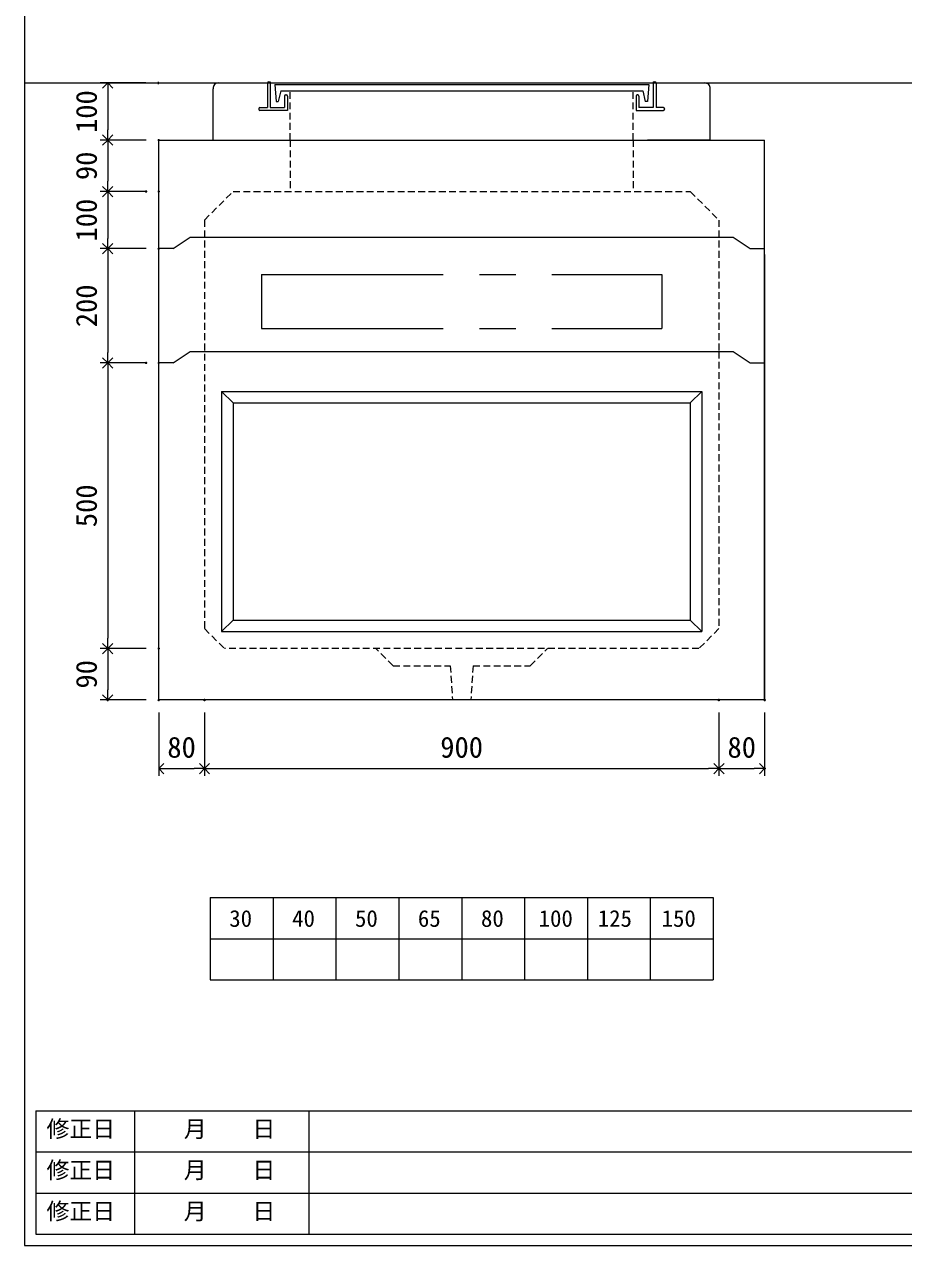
# Model space of a CAD drawing. Units: millimetres, scale not verified. Extents: x -4890 to 4890, y -2536 to 2138.
# Drawn here: x -1230 to 308, y -2137 to 0 of the extents above; entities that cross this region are included whole.
import ezdxf
from ezdxf.enums import TextEntityAlignment as Align

# ---------------------------------------------------------------- set-up
doc = ezdxf.new("R2010")
doc.units = ezdxf.units.MM
doc.header["$LTSCALE"] = 10
doc.header["$PDMODE"] = 32
doc.header["$PDSIZE"] = 2
doc.linetypes.add('DASHED1', pattern=[1.8, 1.2, -0.6])
doc.linetypes.add('USER2', pattern=[50.8, 31.75, -6.35, 6.35, -6.35])
doc.layers.add('0-1_Defpoints', color=7, linetype='Continuous')
for name, color, linetype, lineweight in [('0-2_waku', 7, 'Continuous', 18), ('0-3_gaikei', 7, 'Continuous', 18), ('0-4_kakure', 7, 'DASHED1', 5), ('0-5_sunpou', 7, 'Continuous', 5), ('0-9_uchigawa', 6, 'Continuous', 18), ('0-B_futa', 3, 'Continuous', 18), ('0-C_GL', 4, 'Continuous', 18), ('0-E_文字１', 7, 'Continuous', 18), ('1-3_uchigawa2', 6, 'USER2', 18)]:
    doc.layers.add(name, color=color, linetype=linetype, lineweight=lineweight)
doc.styles.add('ＭＳ ゴシック', font='')
doc.styles.get('ＭＳ ゴシック').set_extended_font_data('MS Gothic')

# ---------------------------------------------------------------- blocks, each defined once
blk = doc.blocks.new('_Open90')
at = {"layer": '0-5_sunpou'}
blk.add_line((0, 0), (-1, 0), dxfattribs=at)
blk.add_lwpolyline([(-0.5, 0.5), (0, 0), (-0.5, -0.5)], dxfattribs=at)
blk = doc.blocks.new('D107')
at = {"layer": '0-1_Defpoints'}
for p in [(452.32, 1774.36), (363, 1274.36), (452.32, 1274.36)]:
    blk.add_point(p, dxfattribs=at)
at = {"layer": '0-5_sunpou'}
for p, q in [((430.32, 1774.36), (350, 1774.36)), ((363, 1756.36), (363, 1292.36)), ((430.32, 1274.36), (350, 1274.36))]:
    blk.add_line(p, q, dxfattribs=at)
at = {"layer": '0-5_sunpou', "xscale": 18, "yscale": 18}
for p, rotation in [((363, 1774.36), 90), ((363, 1274.36), 270)]:
    blk.add_blockref('_Open90', p, dxfattribs=dict(at, rotation=rotation))
at = {"layer": '0-5_sunpou', "style": 'ＭＳ ゴシック'}
blk.add_text('500', height=36.66, rotation=90, dxfattribs=at).set_placement((355, 1486.86), align=Align.BOTTOM_LEFT)
blk = doc.blocks.new('D108')
at = {"layer": '0-1_Defpoints'}
for p in [(452.32, 1274.36), (363, 1184.36), (452.32, 1184.36)]:
    blk.add_point(p, dxfattribs=at)
at = {"layer": '0-5_sunpou'}
for p, q in [((430.32, 1274.36), (350, 1274.36)), ((363, 1256.36), (363, 1202.36)), ((430.32, 1184.36), (350, 1184.36))]:
    blk.add_line(p, q, dxfattribs=at)
at = {"layer": '0-5_sunpou', "xscale": 18, "yscale": 18}
for p, rotation in [((363, 1274.36), 90), ((363, 1184.36), 270)]:
    blk.add_blockref('_Open90', p, dxfattribs=dict(at, rotation=rotation))
at = {"layer": '0-5_sunpou', "style": 'ＭＳ ゴシック'}
blk.add_text('90', height=36.66, rotation=90, dxfattribs=at).set_placement((355, 1204.36), align=Align.BOTTOM_LEFT)
blk = doc.blocks.new('D109')
at = {"layer": '0-1_Defpoints'}
for p in [(452.32, 1184.36), (532.32, 1184.36), (532.32, 1064.33)]:
    blk.add_point(p, dxfattribs=at)
at = {"layer": '0-5_sunpou'}
for p, q in [((452.32, 1162.36), (452.32, 1051.33)), ((532.32, 1162.36), (532.32, 1051.33)), ((470.32, 1064.33), (514.32, 1064.33))]:
    blk.add_line(p, q, dxfattribs=at)
at = {"layer": '0-5_sunpou', "xscale": 18, "yscale": 18, "rotation": 180}
blk.add_blockref('_Open90', (452.32, 1064.33), dxfattribs=at)
at = {"layer": '0-5_sunpou', "xscale": 18, "yscale": 18}
blk.add_blockref('_Open90', (532.32, 1064.33), dxfattribs=at)
at = {"layer": '0-5_sunpou', "style": 'ＭＳ ゴシック'}
blk.add_text('80', height=36.66, dxfattribs=at).set_placement((467.32, 1072.33), align=Align.BOTTOM_LEFT)
blk = doc.blocks.new('D110')
at = {"layer": '0-1_Defpoints'}
for p in [(532.32, 1184.36), (1432.32, 1184.36), (1432.32, 1064.33)]:
    blk.add_point(p, dxfattribs=at)
at = {"layer": '0-5_sunpou'}
for p, q in [((532.32, 1162.36), (532.32, 1051.33)), ((1432.32, 1162.36), (1432.32, 1051.33)), ((550.32, 1064.33), (1414.32, 1064.33))]:
    blk.add_line(p, q, dxfattribs=at)
at = {"layer": '0-5_sunpou', "xscale": 18, "yscale": 18, "rotation": 180}
blk.add_blockref('_Open90', (532.32, 1064.33), dxfattribs=at)
at = {"layer": '0-5_sunpou', "xscale": 18, "yscale": 18}
blk.add_blockref('_Open90', (1432.32, 1064.33), dxfattribs=at)
at = {"layer": '0-5_sunpou', "style": 'ＭＳ ゴシック'}
blk.add_text('900', height=36.66, dxfattribs=at).set_placement((944.82, 1072.33), align=Align.BOTTOM_LEFT)
blk = doc.blocks.new('D111')
at = {"layer": '0-1_Defpoints'}
for p in [(1432.32, 1184.36), (1512.32, 1184.36), (1512.32, 1064.33)]:
    blk.add_point(p, dxfattribs=at)
at = {"layer": '0-5_sunpou'}
for p, q in [((1432.32, 1162.36), (1432.32, 1051.33)), ((1512.32, 1162.36), (1512.32, 1051.33)), ((1450.32, 1064.33), (1494.32, 1064.33))]:
    blk.add_line(p, q, dxfattribs=at)
at = {"layer": '0-5_sunpou', "xscale": 18, "yscale": 18, "rotation": 180}
blk.add_blockref('_Open90', (1432.32, 1064.33), dxfattribs=at)
at = {"layer": '0-5_sunpou', "xscale": 18, "yscale": 18}
blk.add_blockref('_Open90', (1512.32, 1064.33), dxfattribs=at)
at = {"layer": '0-5_sunpou', "style": 'ＭＳ ゴシック'}
blk.add_text('80', height=36.66, dxfattribs=at).set_placement((1447.32, 1072.33), align=Align.BOTTOM_LEFT)
blk = doc.blocks.new('D112')
at = {"layer": '0-1_Defpoints'}
for p in [(451.54, 2264.36), (363, 2164.36), (452.32, 2164.36)]:
    blk.add_point(p, dxfattribs=at)
at = {"layer": '0-5_sunpou'}
for p, q in [((429.54, 2264.36), (350, 2264.36)), ((363, 2246.36), (363, 2182.36)), ((430.32, 2164.36), (350, 2164.36))]:
    blk.add_line(p, q, dxfattribs=at)
at = {"layer": '0-5_sunpou', "xscale": 18, "yscale": 18}
for p, rotation in [((363, 2264.36), 90), ((363, 2164.36), 270)]:
    blk.add_blockref('_Open90', p, dxfattribs=dict(at, rotation=rotation))
at = {"layer": '0-5_sunpou', "style": 'ＭＳ ゴシック'}
blk.add_text('100', height=36.66, rotation=90, dxfattribs=at).set_placement((355, 2176.86), align=Align.BOTTOM_LEFT)
blk = doc.blocks.new('D113')
at = {"layer": '0-1_Defpoints'}
for p in [(452.32, 2164.36), (363, 2074.36), (452.32, 2074.36)]:
    blk.add_point(p, dxfattribs=at)
at = {"layer": '0-5_sunpou'}
for p, q in [((430.32, 2164.36), (350, 2164.36)), ((363, 2146.36), (363, 2092.36)), ((430.32, 2074.36), (350, 2074.36))]:
    blk.add_line(p, q, dxfattribs=at)
at = {"layer": '0-5_sunpou', "xscale": 18, "yscale": 18}
for p, rotation in [((363, 2164.36), 90), ((363, 2074.36), 270)]:
    blk.add_blockref('_Open90', p, dxfattribs=dict(at, rotation=rotation))
at = {"layer": '0-5_sunpou', "style": 'ＭＳ ゴシック'}
blk.add_text('90', height=36.66, rotation=90, dxfattribs=at).set_placement((355, 2094.36), align=Align.BOTTOM_LEFT)
blk = doc.blocks.new('D114')
at = {"layer": '0-1_Defpoints'}
for p in [(430.32, 2074.36), (363, 1974.36), (452.32, 1974.36)]:
    blk.add_point(p, dxfattribs=at)
at = {"layer": '0-5_sunpou'}
for p, q in [((408.32, 2074.36), (350, 2074.36)), ((363, 2056.36), (363, 1992.36)), ((430.32, 1974.36), (350, 1974.36))]:
    blk.add_line(p, q, dxfattribs=at)
at = {"layer": '0-5_sunpou', "xscale": 18, "yscale": 18}
for p, rotation in [((363, 2074.36), 90), ((363, 1974.36), 270)]:
    blk.add_blockref('_Open90', p, dxfattribs=dict(at, rotation=rotation))
at = {"layer": '0-5_sunpou', "style": 'ＭＳ ゴシック'}
blk.add_text('100', height=36.66, rotation=90, dxfattribs=at).set_placement((355, 1986.86), align=Align.BOTTOM_LEFT)
blk = doc.blocks.new('D115')
at = {"layer": '0-1_Defpoints'}
for p in [(452.32, 1974.36), (363, 1774.36), (430.32, 1774.36)]:
    blk.add_point(p, dxfattribs=at)
at = {"layer": '0-5_sunpou'}
for p, q in [((430.32, 1974.36), (350, 1974.36)), ((363, 1956.36), (363, 1792.36)), ((408.32, 1774.36), (350, 1774.36))]:
    blk.add_line(p, q, dxfattribs=at)
at = {"layer": '0-5_sunpou', "xscale": 18, "yscale": 18}
for p, rotation in [((363, 1974.36), 90), ((363, 1774.36), 270)]:
    blk.add_blockref('_Open90', p, dxfattribs=dict(at, rotation=rotation))
at = {"layer": '0-5_sunpou', "style": 'ＭＳ ゴシック'}
blk.add_text('200', height=36.66, rotation=90, dxfattribs=at).set_placement((355, 1836.86), align=Align.BOTTOM_LEFT)

msp = doc.modelspace()

# ---------------------------------------------------------------- linework, layer by layer
at = {"layer": '0-2_waku'}
for p, q in [((-1229.99, 2137.62), (-1229.99, -2137.38)), ((-904.99, -1528.38), (-24.99, -1528.38)), ((-904.99, -1528.38), (-904.99, -1672.38)), ((-904.99, -1528.38), (-904.99, -1672.38)), ((-904.99, -1528.38), (-904.99, -1672.38)), ((-904.99, -1528.38), (-904.99, -1672.38)), ((-794.99, -1528.38), (-794.99, -1672.38)), ((-684.99, -1528.38), (-684.99, -1672.38)), ((-684.99, -1528.38), (-684.99, -1672.38)), ((-574.99, -1528.38), (-574.99, -1672.38)), ((-464.99, -1528.38), (-464.99, -1672.38)), ((-354.99, -1528.38), (-354.99, -1672.38)), ((-244.99, -1528.38), (-244.99, -1672.38)), ((-134.99, -1528.38), (-134.99, -1672.38)), ((-24.99, -1528.38), (-24.99, -1672.38)), ((-904.99, -1600.38), (-24.99, -1600.38)), ((-904.99, -1672.38), (-24.99, -1672.38)), ((-1209.99, -1901.38), (-1209.99, -2117.38)), ((-1209.99, -1901.38), (818.01, -1901.38)), ((-1037.49, -1901.38), (-1037.49, -2117.38)), ((-732.49, -1901.38), (-732.49, -2117.38)), ((-732.49, -1901.38), (-732.49, -2117.38)), ((-1209.99, -1973.38), (818.01, -1973.38)), ((-1209.99, -2045.38), (530.01, -2045.38)), ((-1229.99, -2137.38), (4890.01, -2137.38)), ((-1229.99, -2137.38), (4890.01, -2137.38)), ((-1209.99, -2117.38), (818.01, -2117.38))]:
    msp.add_line(p, q, dxfattribs=at)
at = {"layer": '0-3_gaikei'}
for p, q in [((-889.99, -102.38), (-804.99, -102.38)), ((-124.99, -102.38), (-39.99, -102.38)), ((-899.99, -202.38), (-899.99, -112.38)), ((-29.99, -202.38), (-29.99, -112.38)), ((-994.99, -202.38), (65.01, -202.38)), ((-994.99, -1182.38), (-994.99, -202.38)), ((-899.99, -202.38), (-789.99, -202.38)), ((-899.99, -202.38), (-789.99, -202.38)), ((-899.99, -202.38), (-789.99, -202.38)), ((-864.99, -202.38), (-64.99, -202.38)), ((-864.99, -202.38), (-64.99, -202.38)), ((-29.99, -202.38), (-139.99, -202.38)), ((-29.99, -202.38), (-139.99, -202.38)), ((65.01, -1182.38), (65.01, -202.38)), ((-969.99, -392.38), (-939.99, -372.38)), ((-939.99, -372.38), (10.01, -372.38)), ((10.01, -372.38), (40.01, -392.38)), ((-969.99, -392.38), (-994.99, -392.38)), ((40.01, -392.38), (65.01, -392.38)), ((65.01, -402.38), (65.01, -1182.38)), ((-969.99, -592.38), (-939.99, -572.38)), ((-939.99, -572.38), (10.01, -572.38)), ((10.01, -572.38), (40.01, -592.38)), ((-969.99, -592.38), (-994.99, -592.38)), ((40.01, -592.38), (65.01, -592.38)), ((65.01, -1182.38), (-994.99, -1182.38))]:
    msp.add_line(p, q, dxfattribs=at)
for centre, radius, start, end in [((-890.57, -111.8), 9.44, 86.47383, 183.52617), ((-39.66, -112.05), 9.68, 358.04251, 91.95749)]:
    msp.add_arc(centre, radius, start, end, dxfattribs=at)
at = {"layer": '0-4_kakure'}
for p, q in [((-764.99, -202.38), (-764.99, -115.88)), ((-164.99, -202.38), (-164.99, -115.88)), ((-764.99, -202.38), (-764.99, -292.38)), ((-164.99, -202.38), (-164.99, -292.38)), ((-914.99, -342.38), (-864.99, -292.38)), ((-864.99, -292.38), (-64.99, -292.38)), ((-864.99, -292.38), (-64.99, -292.38)), ((-64.99, -292.38), (-14.99, -342.38)), ((-914.99, -342.38), (-914.99, -1057.38)), ((-14.99, -342.38), (-14.99, -572.38)), ((-14.99, -572.38), (-14.99, -1057.38)), ((-914.99, -1057.38), (-879.99, -1092.38)), ((-14.99, -1057.38), (-49.99, -1092.38)), ((-49.99, -1092.38), (-879.99, -1092.38)), ((-584.99, -1122.38), (-614.99, -1092.38)), ((-344.99, -1122.38), (-314.99, -1092.38)), ((-584.99, -1122.38), (-484.99, -1122.38)), ((-484.99, -1122.38), (-480.99, -1182.38)), ((-444.99, -1122.38), (-448.99, -1182.38)), ((-444.99, -1122.38), (-344.99, -1122.38))]:
    msp.add_line(p, q, dxfattribs=at)
at = {"layer": '0-9_uchigawa'}
for p, q in [((-884.99, -642.38), (-884.99, -1062.38)), ((-884.99, -642.38), (-464.99, -642.38)), ((-884.99, -642.38), (-864.99, -662.38)), ((-864.99, -662.38), (-864.99, -1042.38)), ((-864.99, -662.38), (-464.99, -662.38)), ((-864.99, -662.38), (-464.99, -662.38)), ((-464.99, -642.38), (-44.99, -642.38)), ((-464.99, -642.38), (-44.99, -642.38)), ((-464.99, -662.38), (-64.99, -662.38)), ((-44.99, -642.38), (-64.99, -662.38)), ((-64.99, -662.38), (-64.99, -1042.38)), ((-44.99, -642.38), (-44.99, -1062.38)), ((-864.99, -1042.38), (-884.99, -1062.38)), ((-864.99, -1042.38), (-464.99, -1042.38)), ((-464.99, -1042.38), (-64.99, -1042.38)), ((-64.99, -1042.38), (-44.99, -1062.38)), ((-884.99, -1062.38), (-464.99, -1062.38)), ((-464.99, -1062.38), (-44.99, -1062.38))]:
    msp.add_line(p, q, dxfattribs=at)
at = {"layer": '0-B_futa'}
for p, q in [((-804.99, -102.38), (-804.99, -145.38)), ((-802.99, -100.38), (-799.99, -100.38)), ((-799.99, -100.38), (-799.99, -145.38)), ((-792.18, -104.88), (-137.85, -104.88)), ((-792.18, -104.88), (-789.69, -134.88)), ((-137.85, -104.88), (-140.1, -134.88)), ((-129.99, -100.38), (-129.99, -145.38)), ((-129.99, -100.38), (-126.99, -100.38)), ((-124.99, -102.38), (-124.99, -145.38)), ((-781.66, -115.88), (-785.98, -134.88)), ((-781.66, -115.88), (-148.32, -115.88)), ((-774.99, -125.38), (-774.99, -145.38)), ((-772.99, -123.38), (-771.99, -123.38)), ((-769.99, -125.38), (-769.99, -150.38)), ((-159.99, -125.38), (-159.99, -150.38)), ((-156.99, -123.38), (-157.99, -123.38)), ((-154.99, -125.38), (-154.99, -145.38)), ((-148.32, -115.88), (-144.01, -134.88)), ((-819.99, -147.38), (-819.99, -148.38)), ((-817.99, -145.38), (-804.99, -145.38)), ((-799.99, -145.38), (-774.99, -145.38)), ((-789.69, -134.88), (-785.98, -134.88)), ((-129.99, -145.38), (-154.99, -145.38)), ((-140.1, -134.88), (-144.01, -134.88)), ((-111.99, -145.38), (-124.99, -145.38)), ((-109.99, -147.38), (-109.99, -148.38)), ((-769.99, -150.38), (-817.99, -150.38)), ((-159.99, -150.38), (-111.99, -150.38))]:
    msp.add_line(p, q, dxfattribs=at)
for centre, start, end in [((-802.99, -102.38), 90, 180), ((-126.99, -102.38), 0, 90), ((-772.99, -125.38), 90, 180), ((-771.99, -125.38), 0, 90), ((-157.99, -125.38), 90, 180), ((-156.99, -125.38), 0, 90), ((-817.99, -147.38), 90, 180), ((-817.99, -148.38), 180, 270), ((-111.99, -147.38), 0, 90), ((-111.99, -148.38), 270, 0)]:
    msp.add_arc(centre, 2, start, end, dxfattribs=at)
at = {"layer": '0-C_GL'}
msp.add_line((-1229.99, -102.38), (4890.01, -102.38), dxfattribs=at)
at = {"layer": '1-3_uchigawa2'}
for p, q in [((-814.99, -437.38), (-114.99, -437.38)), ((-814.99, -437.38), (-814.99, -532.38)), ((-114.99, -437.38), (-114.99, -532.38)), ((-814.99, -532.38), (-114.99, -532.38))]:
    msp.add_line(p, q, dxfattribs=at)

# ---------------------------------------------------------------- block references
at = {"layer": '0-5_sunpou'}
for name in ['D112', 'D113', 'D114', 'D115', 'D107', 'D108', 'D109', 'D110', 'D111']:
    msp.add_blockref(name, (-1447.31, -2366.74), dxfattribs=at)

# ---------------------------------------------------------------- texts
at = {"layer": '0-E_文字１', "style": 'ＭＳ ゴシック'}
for s, p in [('30', (-871.62, -1588.25)), ('40', (-761.62, -1588.25)), ('50', (-651.62, -1588.25)), ('65', (-541.62, -1588.25)), ('80', (-431.21, -1588.25)), ('100', (-330.34, -1588.25)), ('125', (-226.95, -1588.25)), ('150', (-115.19, -1588.25)), ('修正日', (-1191.34, -1956.67)), ('\u3000\u3000月\u3000\u3000日', (-1031.19, -1956.67)), ('修正日', (-1191.34, -2028.67)), ('\u3000\u3000月\u3000\u3000日', (-1031.19, -2028.67)), ('修正日', (-1191.34, -2100.67)), ('\u3000\u3000月\u3000\u3000日', (-1031.19, -2100.67))]:
    msp.add_text(s, height=29.33, dxfattribs=at).set_placement(p, align=Align.BOTTOM_LEFT)

doc.saveas('drawing.dxf')
